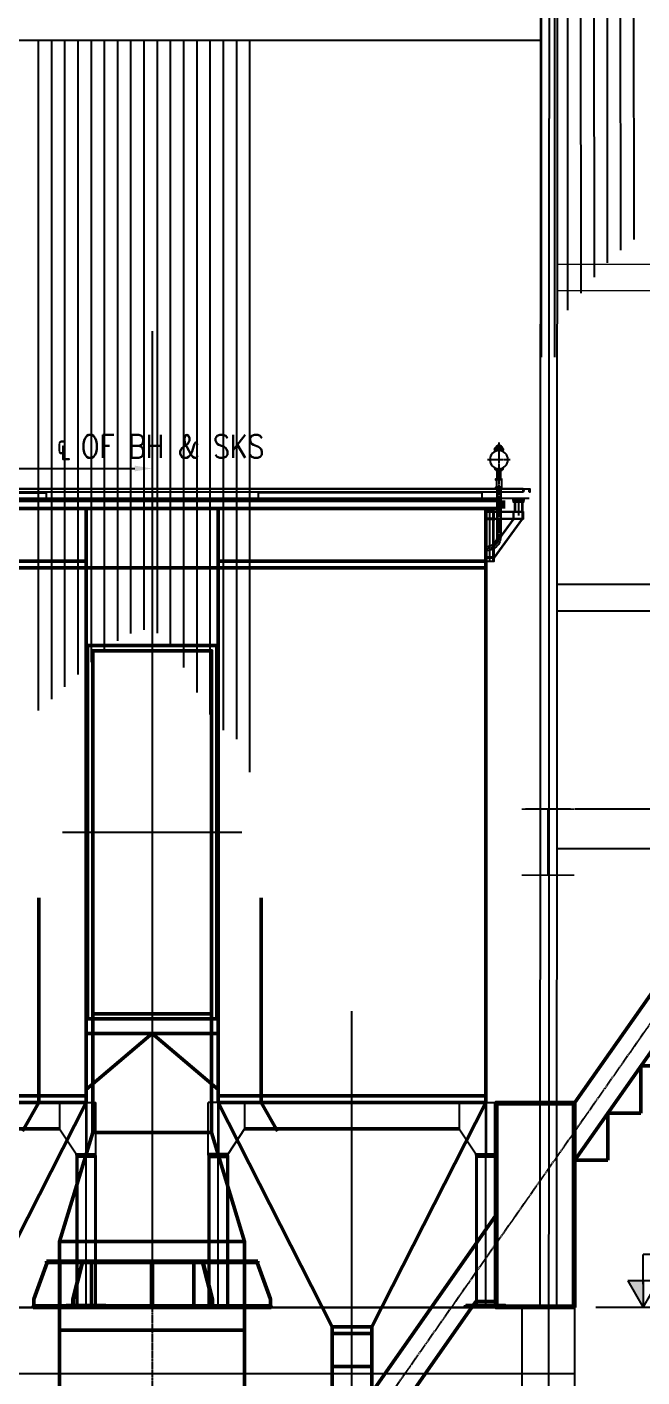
# Model space of a CAD drawing. Header units: millimetres. Extents: x -1263456 to 2767218, y -83310 to 50301.
# Drawn here: x 1088766 to 1098076, y -44784 to -24331 of the extents above; entities that cross this region are included whole.
import ezdxf

# ---------------------------------------------------------------- set-up
doc = ezdxf.new("R2010")
doc.units = ezdxf.units.MM
for name, pattern in [('AM_ISO02W050', [7.5, 6, -1.5]), ('AM_ISO08W050', [18, 12, -1.5, 3, -1.5]), ('AUSGEZOGEN', [0]), ('gen7', [13.75, 9.75, -1.5, 1, -1.5])]:
    doc.linetypes.add(name, pattern=pattern)
doc.layers.get('0').update_dxf_attribs({"color": 255, "lineweight": 50})
doc.layers.get('Defpoints').update_dxf_attribs({"linetype": 'AUSGEZOGEN'})
for name, color, linetype in [('2', 7, 'Continuous'), ('3', 11, 'Continuous'), ('4', 3, 'Continuous'), ('7', 4, 'gen7'), ('8', 1, 'Continuous')]:
    doc.layers.add(name, color=color, linetype=linetype)
for name, color, linetype, lineweight in [('AM_0', 7, 'Continuous', 50), ('AM_08', 1, 'Continuous', 5), ('AM_3', 6, 'AM_ISO02W050', 25), ('AM_4', 3, 'Continuous', 25), ('AM_5', 3, 'Continuous', 25), ('AM_6', 2, 'Continuous', 35), ('AM_7', 4, 'AM_ISO08W050', 25), ('AM_8', 1, 'Continuous', 25), ('Stahlbau-AM_8', 1, 'Continuous', 25)]:
    doc.layers.add(name, color=color, linetype=linetype, lineweight=lineweight)
doc.styles.add('ROMANS', font='romans.shx', dxfattribs={"width": 0.85})
doc.styles.get("Standard").update_dxf_attribs({"font": 'ISOCP.SHX', "width": 0.7})
doc.dimstyles.new('AM_ISO$0', dxfattribs={"dimtxt": 3.5, "dimasz": 3.5, "dimexe": 1, "dimexo": 1, "dimgap": 1.5, "dimtad": 1, "dimdsep": 46, "dimtxsty": 'Standard', "dimcen": 0, "dimclrd": 256, "dimclre": 256, "dimclrt": 2, "dimazin": 2, "dimtp": 0.1, "dimtm": 0.1, "dimtfac": 0.71, "dimtmove": 0, "dimatfit": 3, "dimfxl": 1, "dimlwd": -1, "dimlwe": -1, "dimarcsym": 1})

# ---------------------------------------------------------------- blocks, each defined once
blk = doc.blocks.new('grid a')
at = {"layer": 'AM_4'}
blk.add_hatch(color=256, dxfattribs=at).paths.add_polyline_path([(7.19, 0), (7.19, 4), (4.88, 4)])
for p, q in [((46.98, 8), (7.19, 8)), ((7.19, 3.5), (7.19, 8)), ((9.5, 4), (4.88, 4)), ((4.88, 4), (7.19, 0)), ((7.19, 4), (7.19, 0)), ((7.19, 0), (9.5, 4))]:
    blk.add_line(p, q, dxfattribs=at)
at = {"layer": 'AM_5'}
blk.add_line((9.5, 0), (0, 0), dxfattribs=at)
at = {"layer": 'AM_6', "color": 30}
blk.add_attdef('A', (8.6, 9.3), '', height=7, dxfattribs=at)
blk = doc.blocks.new('*D237')
at = {"layer": 'AM_5', "transparency": 16777216}
for p, q in [((1081660, -28608), (1081660, -31095)), ((1081922, -31020), (1090397, -31020)), ((1090660, -31084), (1090660, -31095))]:
    blk.add_line(p, q, dxfattribs=at)
for points in [[(1081922, -30976), (1081922, -31063), (1081660, -31020)], [(1090397, -30976), (1090397, -31063), (1090660, -31020)]]:
    blk.add_solid(points, dxfattribs=at)
at = {"layer": 'Defpoints', "color": 0, "transparency": 16777216}
for p in [(1081660, -28533, 0), (1090660, -31009), (1090660, -31020)]:
    blk.add_point(p, dxfattribs=at)
at = {"layer": 'AM_5', "color": 2, "transparency": 16777216, "insert": (1086160, -30776), "char_height": 262.5, "attachment_point": 5}
blk.add_mtext('9000', dxfattribs=at)
blk = doc.blocks.new('12050716')
at = {"layer": '2'}
for p, q in [((-66113, 44578), (-66663, 44578)), ((-66663, 43798), (-66663, 44578)), ((-66518, 44578), (-66518, 43798)), ((-66508, 44578), (-66518, 44578)), ((-66508, 44578), (-66508, 43798)), ((-66113, 44578), (-66113, 44178)), ((-66508, 44178), (-66518, 44178)), ((-66113, 44178), (-66363, 43798)), ((-66363, 43798), (-66663, 43798)), ((-66663, 43778), (-66663, 43798)), ((-66363, 43778), (-66663, 43778)), ((-66363, 43778), (-66363, 43798))]:
    blk.add_line(p, q, dxfattribs=at)
blk = doc.blocks.new('130007')
at = {"layer": '7'}
for p, q in [((-53713, 236640), (-53713, 236416)), ((-53277, 236520), (-53277, 235720))]:
    blk.add_line(p, q, dxfattribs=at)
at = {"layer": '8'}
for p, q in [((-53347, 236473), (-53787, 236473)), ((-53787, 236359), (-53787, 236473)), ((-53787, 236465), (-53347, 236465)), ((-53773, 236620), (-53773, 236473)), ((-53765, 236620), (-53765, 236473)), ((-53661, 236620), (-53661, 236473)), ((-53653, 236620), (-53653, 236473)), ((-53232, 236520), (-53337, 236520)), ((-53337, 236520), (-53337, 235720)), ((-53329, 235720), (-53329, 236520)), ((-53232, 236520), (-53217, 236505)), ((-53225, 236513), (-53225, 235727)), ((-53217, 235735), (-53217, 236505)), ((-53347, 236367), (-53787, 236367)), ((-53787, 236359), (-53347, 236359)), ((-53773, 236359), (-53347, 235768)), ((-53347, 235781), (-53763, 236359)), ((-53643, 236359), (-53347, 235949)), ((-53347, 235963), (-53633, 236359)), ((-53283, 235720), (-53337, 235720)), ((-53232, 235720), (-53283, 235720)), ((-53232, 235720), (-53217, 235735))]:
    blk.add_line(p, q, dxfattribs=at)
for points in [[(-53793, 236640), (-53633, 236640), (-53633, 236620), (-53793, 236620)], [(-53776, 236465), (-53768, 236465), (-53768, 236367), (-53776, 236367)], [(-53641, 236465), (-53633, 236465), (-53633, 236367), (-53641, 236367)], [(-53347, 236486), (-53337, 236486), (-53337, 236346), (-53347, 236346)], [(-53329, 236479), (-53225, 236479), (-53225, 236471), (-53329, 236471)], [(-53329, 236369), (-53225, 236369), (-53225, 236361), (-53329, 236361)], [(-53347, 235990), (-53337, 235990), (-53337, 235720), (-53347, 235720)], [(-53329, 235782), (-53225, 235782), (-53225, 235774), (-53329, 235774)]]:
    blk.add_lwpolyline(points, close=True, dxfattribs=at)
blk = doc.blocks.new('p')
at = {"layer": '2', "ltscale": 0.25}
for p, q in [((41690, 42929), (45080, 42929)), ((41690, 42829), (45080, 42829))]:
    blk.add_line(p, q, dxfattribs=at)
at = {"layer": '2'}
for p, q in [((41690, 42829), (41690, 42929)), ((41710, 42809), (41710, 42829)), ((45060, 42809), (45060, 42829)), ((45080, 42929), (45080, 42829))]:
    blk.add_line(p, q, dxfattribs=at)
at = {"layer": '3'}
for p, q in [((41730, 42809), (41730, 42829)), ((45040, 42809), (45040, 42829))]:
    blk.add_line(p, q, dxfattribs=at)
blk = doc.blocks.new('114451')
at = {"layer": '8'}
h = blk.add_hatch(dxfattribs=at)
h.set_pattern_fill('ANSI31', color=256, scale=0.049174, angle=45, style=0)
h.set_pattern_definition([(90, (-425643.42109, 126418.60732), (0.15612736722, 3e-17), [])])
h.paths.add_polyline_path([(-31773, 32381, 0.047643), (-31774, 32381), (-31781, 32374, 0.047643), (-31780, 32373)])
h = blk.add_hatch(dxfattribs=at)
h.set_pattern_fill('ANSI31', color=256, scale=0.049174, angle=45, style=0)
h.set_pattern_definition([(90, (-425643.42109, 126291.48051), (0.15612736722, 3e-17), [])])
h.paths.add_polyline_path([(-31773, 32253, 0.047643), (-31774, 32254), (-31781, 32247, 0.047643), (-31780, 32246)])
at = {"layer": '7', "ltscale": 0.5}
for p, q in [((-31824, 32934), (-31824, 31515)), ((-31994, 32675), (-31652, 32675))]:
    blk.add_line(p, q, dxfattribs=at)
blk.add_arc((-31634, 31515, 0), 190, 180, 270, dxfattribs=at)
at = {"layer": '8'}
for p, q in [((-31892, 32824), (-31892, 32834)), ((-31757, 32835), (-31891, 32835)), ((-31887, 32796), (-31887, 32816)), ((-31883, 32835), (-31883, 32844)), ((-31882, 32845), (-31882, 32847)), ((-31866, 32847), (-31882, 32847)), ((-31759, 32845), (-31882, 32845)), ((-31881, 32847), (-31881, 32854)), ((-31868, 32855), (-31880, 32855)), ((-31871, 32855), (-31871, 32865)), ((-31859, 32865), (-31871, 32865)), ((-31868, 32854), (-31868, 32847)), ((-31866, 32872), (-31866, 32865)), ((-31866, 32872), (-31788, 32872)), ((-31866, 32847), (-31866, 32845)), ((-31865, 32879), (-31865, 32872)), ((-31859, 32879), (-31865, 32879)), ((-31865, 32845), (-31865, 32845)), ((-31860, 32849), (-31859, 32849)), ((-31859, 32872), (-31859, 32879)), ((-31859, 32879), (-31789, 32879)), ((-31859, 32845), (-31859, 32872)), ((-31858, 32879), (-31858, 32881)), ((-31846, 32881), (-31858, 32881)), ((-31847, 32887), (-31857, 32887)), ((-31857, 32881), (-31857, 32886)), ((-31857, 32872), (-31857, 32879)), ((-31856, 32879), (-31856, 32872)), ((-31847, 32886), (-31847, 32881)), ((-31847, 32845), (-31847, 32845)), ((-31846, 32881), (-31846, 32879)), ((-31842, 32849), (-31843, 32849)), ((-31842, 32849), (-31830, 32849)), ((-31834, 32885), (-31833, 32898)), ((-31833, 32898), (-31833, 32900)), ((-31833, 32900), (-31815, 32900)), ((-31833, 32898), (-31815, 32898)), ((-31832, 32845), (-31832, 32847)), ((-31816, 32847), (-31832, 32847)), ((-31831, 32905), (-31831, 32905)), ((-31817, 32905), (-31831, 32905)), ((-31831, 32904), (-31830, 32904)), ((-31831, 32904), (-31831, 32900)), ((-31830, 32900), (-31830, 32904)), ((-31818, 32855), (-31830, 32855)), ((-31830, 32847), (-31830, 32854)), ((-31824, 32904), (-31823, 32904)), ((-31824, 32904), (-31824, 32900)), ((-31823, 32900), (-31823, 32904)), ((-31817, 32905), (-31817, 32905)), ((-31817, 32904), (-31817, 32904)), ((-31817, 32904), (-31817, 32900)), ((-31817, 32900), (-31817, 32904)), ((-31817, 32854), (-31817, 32847)), ((-31817, 32849), (-31805, 32849)), ((-31816, 32847), (-31816, 32845)), ((-31815, 32900), (-31815, 32898)), ((-31815, 32898), (-31814, 32885)), ((-31804, 32849), (-31805, 32849)), ((-31801, 32879), (-31801, 32881)), ((-31789, 32881), (-31801, 32881)), ((-31791, 32887), (-31800, 32887)), ((-31800, 32881), (-31800, 32886)), ((-31800, 32845), (-31800, 32845)), ((-31792, 32872), (-31792, 32879)), ((-31790, 32886), (-31790, 32881)), ((-31790, 32872), (-31790, 32879)), ((-31789, 32881), (-31789, 32879)), ((-31789, 32879), (-31789, 32872)), ((-31788, 32872), (-31788, 32845)), ((-31781, 32845), (-31781, 32847)), ((-31765, 32847), (-31781, 32847)), ((-31780, 32847), (-31780, 32854)), ((-31767, 32855), (-31779, 32855)), ((-31767, 32854), (-31767, 32847)), ((-31765, 32847), (-31765, 32845)), ((-31764, 32844), (-31764, 32835)), ((-31760, 32816), (-31760, 32796)), ((-31758, 32844), (-31758, 32835)), ((-31756, 32834), (-31756, 32824)), ((-31872, 32526), (-31873, 32527)), ((-31873, 32527), (-31873, 32516)), ((-31872, 32526), (-31776, 32526)), ((-31865, 32522), (-31865, 32526)), ((-31864, 32522), (-31783, 32522)), ((-31783, 32526), (-31783, 32522)), ((-31775, 32527), (-31776, 32526)), ((-31867, 32516), (-31867, 32518)), ((-31785, 32512), (-31862, 32512)), ((-31854, 32379), (-31854, 32512)), ((-31852, 32377), (-31854, 32379)), ((-31824, 32516), (-31824, 32518)), ((-31794, 32512), (-31794, 32379)), ((-31774, 32381), (-31781, 32374)), ((-31780, 32516), (-31780, 32518)), ((-31773, 32381), (-31780, 32373)), ((-31785, 32239), (-31862, 32239)), ((-31854, 32239), (-31854, 31515)), ((-31794, 32239), (-31794, 31515)), ((-31774, 32254), (-31781, 32247)), ((-31773, 32253), (-31780, 32246)), ((-31854, 31515), (-31794, 31515)), ((-31634, 31355, 0), (-31634, 31295, 0)), ((-31634, 31355, 0), (-31624, 31355)), ((-31634, 31295, 0), (-31624, 31295))]:
    blk.add_line(p, q, dxfattribs=at)
at = {"layer": '8', "ltscale": 0.5}
for p, q in [((-31863, 32387), (-31863, 32378)), ((-31863, 32387), (-31784, 32387)), ((-31863, 32378), (-31784, 32378)), ((-31863, 32377), (-31784, 32377)), ((-31863, 32377), (-31863, 32368)), ((-31863, 32368), (-31784, 32368)), ((-31862, 32389), (-31785, 32389)), ((-31862, 32389), (-31862, 32387)), ((-31862, 32378), (-31862, 32377)), ((-31862, 32368), (-31862, 32260)), ((-31794, 32379), (-31854, 32379)), ((-31795, 32377), (-31852, 32377)), ((-31794, 32379), (-31795, 32377)), ((-31785, 32389), (-31785, 32387)), ((-31785, 32378), (-31785, 32377)), ((-31785, 32368), (-31785, 32260)), ((-31784, 32387), (-31784, 32378)), ((-31784, 32377), (-31784, 32368)), ((-31863, 32260), (-31784, 32260)), ((-31863, 32251), (-31863, 32260)), ((-31863, 32251), (-31784, 32251)), ((-31863, 32241), (-31863, 32250)), ((-31863, 32250), (-31784, 32250)), ((-31863, 32241), (-31784, 32241)), ((-31862, 32251), (-31862, 32250)), ((-31862, 32241), (-31862, 32239)), ((-31785, 32251), (-31785, 32250)), ((-31785, 32241), (-31785, 32239)), ((-31784, 32251), (-31784, 32260)), ((-31784, 32241), (-31784, 32250))]:
    blk.add_line(p, q, dxfattribs=at)
at = {"layer": '8', "elevation": 0}
for points in [[(-31887, 32554), (-31887, 32546)], [(-31883, 32544), (-31883, 32527), (-31766, 32527), (-31766, 32543)], [(-31761, 32546), (-31761, 32554)]]:
    blk.add_lwpolyline(points, dxfattribs=at)
at = {"layer": '8'}
blk.add_circle((-31824, 32675), 137, dxfattribs=at)
at = {"layer": '8', "ltscale": 0.5}
for centre, radius in [((-31777, 32377), 7.21), ((-31777, 32377), 5.17), ((-31777, 32250), 7.21), ((-31777, 32250), 5.17)]:
    blk.add_circle(centre, radius, dxfattribs=at)
at = {"layer": '8'}
for centre, radius, start, end in [((-31891, 32834), 1, 90, 180), ((-31888, 32824), 4, 180, 244.0555), ((-31891, 32816), 4, 0, 64.0555), ((-31882, 32844), 1, 90, 180), ((-31880, 32854), 0.4, 90, 180), ((-31868, 32854), 0.4, 0, 90), ((-31854, 32835), 14.6, 111.9673, 138.3549), ((-31857, 32886), 0.3, 90, 180), ((-31847, 32886), 0.3, 0, 90), ((-31836, 32885), 2, 270, 355.6), ((-31832, 32897), 1, 90, 175.6), ((-31830, 32854), 0.4, 90, 180), ((-31818, 32854), 0.4, 0, 90), ((-31816, 32897), 1, 4.4, 90), ((-31812, 32885), 2, 184.4, 270), ((-31800, 32886), 0.3, 90, 180), ((-31791, 32886), 0.3, 0, 90), ((-31779, 32854), 0.4, 90, 180), ((-31767, 32854), 0.4, 0, 90), ((-31765, 32844), 1, 0, 90), ((-31756, 32816), 4, 115.9445, 180), ((-31759, 32844), 1, 0, 90), ((-31760, 32824), 4, 295.9445, 0), ((-31757, 32834), 1, 0, 90), ((-31824, 32675), 144, 244.0577, 295.9423), ((-31862, 32504), 17.6, 90, 106.5647), ((-31864, 32522), 0.5, 180, 270), ((-31785, 32504), 17.6, 73.4462, 90), ((-31783, 32522), 0.5, 270, 0), ((-31862, 32529), 17.6, 253.4462, 270), ((-31785, 32529), 17.6, 270, 286.5647), ((-31634, 31515, 0), 220, 180, 270), ((-31634, 31515, 0), 160, 180, 270)]:
    blk.add_arc(centre, radius, start, end, dxfattribs=at)
for points, knots in [([(-31847, 32883), (-31847, 32883), (-31846, 32883), (-31845, 32883), (-31842, 32883), (-31840, 32883), (-31838, 32883), (-31836, 32883), (-31833, 32883), (-31830, 32883), (-31827, 32883), (-31824, 32883), (-31821, 32883), (-31817, 32883), (-31814, 32883), (-31812, 32883), (-31809, 32883), (-31807, 32883), (-31805, 32883), (-31803, 32883), (-31802, 32883), (-31801, 32883), (-31800, 32883)], [0, 0, 0, 0, 0.017108, 0.099252, 0.14467, 0.190079, 0.239353, 0.288618, 0.340847, 0.393067, 0.44691, 0.500743, 0.554586, 0.608419, 0.660648, 0.712868, 0.762142, 0.811408, 0.856825, 0.902234, 0.957029, 1, 1, 1, 1]), ([(-31843, 32849), (-31844, 32848), (-31845, 32847), (-31847, 32846), (-31847, 32845)], [0, 0, 0, 0, 0.490233, 1, 1, 1, 1]), ([(-31846, 32880), (-31845, 32880), (-31844, 32880), (-31842, 32880), (-31839, 32880), (-31835, 32880), (-31832, 32880), (-31828, 32880), (-31824, 32880), (-31820, 32880), (-31816, 32880), (-31812, 32880), (-31809, 32880), (-31805, 32880), (-31803, 32880), (-31802, 32880), (-31802, 32880)], [0, 0, 0, 0, 0.027696, 0.102418, 0.177128, 0.255431, 0.33552, 0.416846, 0.498804, 0.580763, 0.662089, 0.742178, 0.82048, 0.895202, 0.969913, 1, 1, 1, 1]), ([(-31831, 32905), (-31831, 32905), (-31831, 32905), (-31831, 32904), (-31831, 32904)], [0, 0, 0, 0, 0.528552, 1, 1, 1, 1]), ([(-31830, 32904), (-31830, 32904), (-31829, 32905), (-31827, 32905), (-31826, 32905), (-31824, 32904), (-31824, 32904)], [0, 0, 0, 0, 0.214584, 0.43603, 0.764264, 1, 1, 1, 1]), ([(-31817, 32904), (-31817, 32904), (-31818, 32905), (-31820, 32905), (-31822, 32905), (-31823, 32904), (-31823, 32904)], [0, 0, 0, 0, 0.214584, 0.43603, 0.764264, 1, 1, 1, 1]), ([(-31823, 32904), (-31823, 32904), (-31822, 32905), (-31820, 32905), (-31819, 32905), (-31817, 32904), (-31817, 32904)], [0, 0, 0, 0, 0.214584, 0.43603, 0.764264, 1, 1, 1, 1]), ([(-31817, 32904), (-31817, 32904), (-31817, 32905), (-31817, 32905), (-31817, 32905), (-31817, 32905)], [0, 0, 0, 0, 0.42981, 0.873365, 1, 1, 1, 1]), ([(-31800, 32845), (-31801, 32846), (-31802, 32847), (-31803, 32848), (-31804, 32849)], [0, 0, 0, 0, 0.4899535, 1, 1, 1, 1]), ([(-31783, 32845), (-31783, 32845), (-31784, 32846), (-31785, 32847), (-31787, 32848), (-31788, 32849), (-31788, 32849)], [0, 0, 0, 0, 0.149037, 0.548371, 0.95947, 1, 1, 1, 1]), ([(-31867, 32518), (-31867, 32519), (-31867, 32520), (-31867, 32521), (-31867, 32521), (-31867, 32521), (-31867, 32521), (-31867, 32521)], [0, 0, 0, 0, 0.242804, 0.490105, 0.744526, 0.999878, 1, 1, 1, 1]), ([(-31824, 32518), (-31825, 32518), (-31826, 32519), (-31830, 32520), (-31841, 32521), (-31846, 32521), (-31851, 32521), (-31856, 32521), (-31860, 32520), (-31864, 32519), (-31866, 32519), (-31867, 32518)], [0, 0, 0, 0, 0.0749829, 0.1500143, 0.3035697, 0.4330134, 0.5624817, 0.6936302, 0.8246773, 0.9119338, 1, 1, 1, 1]), ([(-31780, 32518), (-31781, 32518), (-31783, 32519), (-31787, 32520), (-31791, 32521), (-31797, 32521), (-31801, 32521), (-31806, 32521), (-31817, 32520), (-31821, 32519), (-31823, 32519), (-31824, 32518)], [0, 0, 0, 0, 0.074983, 0.150014, 0.30357, 0.433013, 0.562482, 0.69363, 0.824677, 0.911934, 1, 1, 1, 1]), ([(-31780, 32521), (-31780, 32521), (-31780, 32521), (-31780, 32521), (-31780, 32520), (-31780, 32520), (-31780, 32519), (-31780, 32518)], [0, 0, 0, 0, 0.000016, 0.402604, 0.606463, 0.810161, 1, 1, 1, 1]), ([(-31867, 32516), (-31866, 32515), (-31864, 32514), (-31861, 32513), (-31856, 32513), (-31851, 32513), (-31846, 32513), (-31841, 32513), (-31831, 32513), (-31827, 32514), (-31825, 32515), (-31824, 32516)], [0, 0, 0, 0, 0.074983, 0.150014, 0.30357, 0.433013, 0.562482, 0.69363, 0.824677, 0.911934, 1, 1, 1, 1]), ([(-31867, 32513), (-31867, 32513), (-31867, 32513), (-31867, 32513), (-31867, 32513), (-31867, 32514), (-31867, 32515), (-31867, 32516)], [0, 0, 0, 0, 0.0000161, 0.4026035, 0.6064626, 0.8101612, 1, 1, 1, 1]), ([(-31824, 32516), (-31823, 32515), (-31821, 32514), (-31817, 32513), (-31813, 32513), (-31802, 32513), (-31797, 32513), (-31792, 32513), (-31787, 32513), (-31784, 32514), (-31781, 32515), (-31780, 32516)], [0, 0, 0, 0, 0.074983, 0.150014, 0.30357, 0.433013, 0.562482, 0.69363, 0.824677, 0.911934, 1, 1, 1, 1]), ([(-31780, 32516), (-31780, 32515), (-31780, 32514), (-31780, 32513), (-31780, 32513), (-31780, 32513), (-31780, 32513), (-31780, 32513)], [0, 0, 0, 0, 0.2428036, 0.4901051, 0.7445263, 0.9998776, 1, 1, 1, 1])]:
    blk.add_open_spline(points, degree=3, knots=knots, dxfattribs=at)
blk = doc.blocks.new('A$C6376d8b6')
for p, q in [((13145, 17183), (2305, 17183)), ((13195, 17183), (13195, 17063)), ((13145, 17063), (2305, 17063)), ((6875, 17063), (6875, 8063)), ((8875, 17063), (8875, 8063)), ((12925, 17063), (12925, 8063)), ((6875, 16263), (2825, 16263)), ((12925, 16163), (2825, 16163)), ((12925, 16263), (8875, 16263)), ((6160, 11163), (6160, 8063)), ((9525, 11163), (9525, 8063)), ((6875, 8263), (7875, 9109)), ((6875, 9109), (8875, 9109)), ((8875, 8263), (7875, 9109)), ((6875, 8163), (2825, 8163)), ((6875, 8063), (2825, 8063)), ((6875, 8063), (5150, 4663)), ((6160, 8063), (5913, 7628)), ((12925, 8163), (8875, 8163)), ((12925, 8063), (8875, 8063)), ((8875, 8063), (10600, 4663)), ((9525, 8063), (9772, 7628)), ((12925, 8063), (11200, 4663)), ((3225, 7663), (6475, 7663)), ((12525, 7663), (9275, 7663)), ((11200, 4663), (10600, 4663)), ((10600, 4563), (10600, 4663)), ((11200, 4563), (10600, 4563)), ((10600, 4563), (10600, 4063)), ((11200, 4563), (11200, 4663)), ((11200, 4563), (11200, 4063)), ((11200, 4063), (10600, 4063)), ((10600, 4063), (10600, 3008)), ((11200, 4063), (11200, 3008))]:
    blk.add_line(p, q)
for points in [[(6895, 9329), (6895, 14989), (8855, 14989), (8855, 9329)], [(6975, 9409), (6975, 14909), (8775, 14909), (8775, 9409)]]:
    blk.add_lwpolyline(points, close=True)
at = {"layer": '2'}
for points in [[(6795, 17203), (6955, 17203), (6955, 17213), (6795, 17213), (6795, 17183), (6955, 17183), (6955, 17203)], [(8955, 17203), (8795, 17203), (8795, 17213), (8955, 17213), (8955, 17183), (8795, 17183), (8795, 17203)], [(13501, 17203), (13341, 17203), (13341, 17213), (13501, 17213), (13501, 17183), (13341, 17183), (13341, 17203)]]:
    blk.add_lwpolyline(points, dxfattribs=at)
at = {"layer": '3', "ltscale": 0.5}
for p, q in [((13491, 17363), (2259, 17363)), ((13491, 17357), (2259, 17357)), ((13491, 17313), (2259, 17313))]:
    blk.add_line(p, q, dxfattribs=at)
at = {"layer": '3'}
blk.add_line((13591, 17313), (13589, 17313), dxfattribs=at)
at = {"layer": '3', "lineweight": -3}
blk.add_lwpolyline([(13509, 17357, 0.391021), (13501, 17349), (13498, 17317, -0.391021), (13493, 17313), (13491, 17313), (13491, 17363), (13591, 17363), (13591, 17313), (13589, 17313, -0.391021), (13584, 17317), (13581, 17349, 0.391021), (13573, 17357)], format="xyb", close=True, dxfattribs=at)
at = {"layer": '4', "ltscale": 0.5}
blk.add_line((13581, 17213), (2119, 17213), dxfattribs=at)
at = {"layer": '4', "lineweight": -3, "elevation": 0}
for points in [[(7200, 4959), (7200, 4979), (6550, 4979), (6550, 4959)], [(9200, 4959), (9200, 4979), (8550, 4979), (8550, 4959)], [(13250, 4959), (13250, 4979), (12600, 4979), (12600, 4959)]]:
    blk.add_lwpolyline(points, dxfattribs=at)
at = {"layer": '7'}
for p, q in [((7875, 19749), (7875, 4959, 0)), ((6519, 12159), (9231, 12159)), ((10900, 1027), (10900, 9450))]:
    blk.add_line(p, q, dxfattribs=at)
at = {"layer": '7', "lineweight": -3, "ltscale": 0.25}
for p, q in [((6875, 4959, 0), (6875, 8093)), ((8875, 4959, 0), (8875, 8093)), ((12925, 4959, 0), (12925, 8093))]:
    blk.add_line(p, q, dxfattribs=at)
at = {"layer": '8', "ltscale": 0.5}
for p, q in [((6725, 7263), (6725, 4999, 0)), ((7025, 7263), (6725, 7263)), ((7025, 7238, 0), (6725, 7238, 0)), ((6743, 7238, 0), (6743, 4999, 0)), ((7007, 7238, 0), (7007, 4999, 0)), ((7025, 7263), (7025, 4999, 0)), ((8725, 7263), (8725, 4999, 0)), ((8725, 7263), (9025, 7263)), ((8725, 7238, 0), (9025, 7238, 0)), ((8743, 7238, 0), (8743, 4999, 0)), ((9007, 7238, 0), (9007, 4999, 0)), ((9025, 7263), (9025, 4999, 0)), ((12775, 7263), (12775, 4999, 0)), ((13075, 7263), (12775, 7263)), ((13075, 7238, 0), (12775, 7238, 0)), ((12793, 7238, 0), (12793, 4999, 0)), ((13057, 7238, 0), (13057, 4999, 0)), ((13075, 7263), (13075, 4999, 0)), ((7175, 4979, 0), (6575, 4979, 0)), ((9175, 4979, 0), (8575, 4979, 0)), ((13225, 4979, 0), (12625, 4979, 0))]:
    blk.add_line(p, q, dxfattribs=at)
at = {"layer": '8', "ltscale": 0.5, "elevation": 0}
for points in [[(6575, 4999), (6575, 4979), (7175, 4979), (7175, 4999)], [(9175, 4999), (9175, 4979), (8575, 4979), (8575, 4999)], [(12625, 4999), (12625, 4979), (13225, 4979), (13225, 4999)]]:
    blk.add_lwpolyline(points, close=True, dxfattribs=at)
at = {"layer": 'AM_8'}
blk.add_line((14067, 4959, 0), (1683, 4959, 0), dxfattribs=at)
at = {"xscale": -1}
for name, p in [('114451', (-18699, -14872)), ('p', (54560, -25626)), ('130007', (-40292, -219457)), ('12050716', (-59638, -36514)), ('12050716', (-53588, -36514))]:
    blk.add_blockref(name, p, dxfattribs=at)
for name, p in [('p', (-38810, -25626)), ('12050716', (75388, -36514))]:
    blk.add_blockref(name, p)
blk = doc.blocks.new('GS-1')
at = {"layer": 'AM_0'}
for p, q in [((-1888, -778), (-1888, -798)), ((1312, -778, 0), (-1888, -778)), ((1312, -798, 0), (-1888, -798)), ((-1202, -1353, 0), (-1061, -798, 0)), ((-1194, -1353, 0), (-1052, -798, 0)), ((-918, -813, 0), (-928, -798, 0)), ((-918, -1438, 0), (-918, -813, 0)), ((-295, -1453, 0), (-295, -798, 0)), ((-280, -1453, 0), (-280, -798, 0)), ((630, -813, 0), (641, -798, 0)), ((630, -1438, 0), (630, -813, 0)), ((906, -1353, 0), (765, -798, 0)), ((915, -1353, 0), (773, -798, 0)), ((1312, -778), (1312, -798)), ((-1202, -1453, 0), (-1202, -1353, 0)), ((-1194, -1453, 0), (-1194, -1353, 0)), ((-295, -1353, 0), (-280, -1353, 0)), ((906, -1453, 0), (906, -1353, 0)), ((915, -1453, 0), (915, -1353, 0)), ((-2088, -1453), (1512, -1453, 0)), ((-2088, -1453), (-2088, -1478)), ((-2088, -1478), (1512, -1478, 0)), ((-928, -1453, 0), (-918, -1438, 0)), ((641, -1453, 0), (630, -1438, 0)), ((1512, -1453), (1512, -1478))]:
    blk.add_line(p, q, dxfattribs=at)
for points in [[(-1688, -813), (-1703, -798), (-1878, -798), (-2078, -1353), (-2078, -1453), (-1703, -1453), (-1688, -1438), (-1688, -813)], [(1112, -813), (1127, -798), (1302, -798), (1502, -1353), (1502, -1453), (1127, -1453), (1112, -1438), (1112, -813)]]:
    blk.add_lwpolyline(points, dxfattribs=at)
for points in [[(-1878, -798), (-1885, -798), (-1880, -803)], [(-295, -798, 0), (-302, -798, 0), (-295, -805, 0)], [(-280, -798, 0), (-280, -805, 0), (-273, -798, 0)], [(1302, -798), (1309, -798), (1304, -803)], [(-2078, -1453), (-2078, -1446), (-2085, -1453)], [(-295, -1453, 0), (-295, -1446, 0), (-302, -1453, 0)], [(-280, -1453, 0), (-273, -1453, 0), (-280, -1446, 0)], [(1502, -1453), (1502, -1446), (1509, -1453)]]:
    blk.add_solid(points, dxfattribs=at)
at = {"layer": 'AM_3'}
for p, q in [((-926, -813, 0), (-937, -798, 0)), ((-926, -1438, 0), (-926, -813, 0)), ((-926, -813, 0), (-918, -813, 0)), ((639, -813, 0), (631, -813, 0)), ((639, -813, 0), (650, -798, 0)), ((639, -1438, 0), (639, -813, 0)), ((-937, -1453, 0), (-926, -1438, 0)), ((-918, -1438, 0), (-926, -1438, 0)), ((631, -1438, 0), (639, -1438, 0)), ((650, -1453, 0), (639, -1438, 0))]:
    blk.add_line(p, q, dxfattribs=at)
blk = doc.blocks.new('21112')
at = {"layer": 'AM_0'}
for p, q in [((1089759.9, -34442.7, 4.7), (1089759.9, -41742.7, 4.7)), ((1091559.9, -34442.7, 4.7), (1091559.9, -41742.7, 4.7)), ((1089759.9, -41742.7, 4.7), (1089259.9, -43392.7, 4.6)), ((1089759.9, -41742.7, 4.7), (1091559.9, -41742.7, 4.7)), ((1091559.9, -41742.7, 4.7), (1092059.9, -43392.7, 4.6)), ((1089259.9, -47396.7, 1.9), (1089259.9, -43392.7, 4.6)), ((1092059.9, -43392.7, 4.6), (1089259.9, -43392.7, 4.6)), ((1092059.9, -47396.7, 4.4), (1092059.9, -43392.7, 4.6)), ((1092059.9, -44736.8, 4.6), (1089259.9, -44736.8, 4.6))]:
    blk.add_line(p, q, dxfattribs=at)
at = {"layer": 'AM_0', "xscale": -1}
blk.add_blockref('GS-1', (1090372.1, -42914.7, 4.6), dxfattribs=at)
blk = doc.blocks.new('wew1333')
at = {"layer": 'AM_8'}
for p, q in [((344617, 123397, 0), (344617, 109993, 0)), ((344817, 123397, 0), (344817, 109993, 0)), ((345017, 123397, 0), (345017, 110704, 0)), ((345207, 123407, 0), (345217, 110966, 0)), ((345407, 123407, 0), (345417, 111208, 0)), ((345607, 123407, 0), (345617, 111425, 0)), ((345807, 123407, 0), (345817, 111616, 0)), ((346007, 123407, 0), (346017, 111778, 0)), ((352017, 123397, 0), (352017, 113243, -10)), ((352217, 123397, 0), (352217, 113415, -10)), ((352417, 123397, 0), (352417, 113598, -10)), ((352617, 123397, 0), (352617, 113787, -10)), ((352817, 123397, 0), (352817, 113973, -10)), ((353017, 123397, 0), (353017, 114146, -10)), ((353217, 123397, 0), (353217, 114297, -10)), ((353417, 123397, 0), (353417, 114409, -10)), ((353617, 123397, 0), (353617, 114461, -10)), ((353817, 123397, 0), (353817, 114414, -10)), ((354017, 123397, 0), (354017, 114220, -10)), ((354217, 123397, 0), (354217, 113891, -10)), ((354417, 123397, 0), (354417, 113512, -10)), ((354617, 123397, 0), (354617, 113181, -10)), ((354817, 123397, 0), (354817, 112944, -10)), ((355017, 123397, 0), (355017, 112807, -10)), ((355217, 123397, 0), (355217, 112306, -10))]:
    blk.add_line(p, q, dxfattribs=at)

msp = doc.modelspace()

# ---------------------------------------------------------------- linework, layer by layer
at = {"layer": 'AM_08'}
for p, q in [((1108934.9, -27929.7), (1096784.9, -27929.7)), ((1108934.9, -28329.7), (1096784.9, -28329.7))]:
    msp.add_line(p, q, dxfattribs=at)
at = {"layer": 'AM_4', "elevation": 2}
msp.add_lwpolyline([(1096992.7, -36179.7), (1096992.7, -36179.7), (1096311.2, -36179.7)], dxfattribs=at)
at = {"layer": 'AM_7', "ltscale": 0.7}
msp.add_line((1096659.9, -70529.7), (1096676.6, -14579.8, 14180779.6), dxfattribs=at)
at = {"layer": 'AM_7'}
msp.add_line((1090659.9, -32397.6), (1090659.9, -49878), dxfattribs=at)
at = {"layer": 'AM_8'}
for p, q in [((1096534.9, -43729.7, 2658439.4), (1096551.6, -14579.8, -3.5)), ((1096784.9, -43729.7, 2658439.4), (1096801.6, -14579.8, -3.5)), ((1079045.6, -24529.7, 0), (1096534.9, -24529.7, 0)), ((1108934.9, -32779.7), (1096784.9, -32779.7)), ((1108934.9, -33179.7), (1096784.9, -33179.7)), ((1081259.9, -43729.7, 1.4), (1097059.9, -43729.7, -0.2)), ((1096259.9, -70529.7, 5.6), (1096259.9, -43729.7)), ((1097059.9, -70529.7, 5.6), (1097059.9, -43729.7)), ((1081160, -44729.7, 1.4), (1097059.9, -44729.7, -0.2))]:
    msp.add_line(p, q, dxfattribs=at)
at = {"layer": 'AM_8', "const_width": 25}
for points, elevation in [([(1096251.9, -36179.7), (1097051.9, -36179.7)], 2), ([(1096651.9, -36178.2), (1096651.9, -37178.2)], -1.3), ([(1096251.9, -37179.7), (1097051.9, -37179.7)], 2), ([(1096259.9, -43731.3), (1097059.9, -43731.3)], 3.1), ([(1096659.9, -43729.7), (1096659.9, -44729.7)], -0.2), ([(1096259.9, -44731.3), (1097059.9, -44731.3)], 3.1)]:
    msp.add_lwpolyline(points, dxfattribs=dict(at, elevation=elevation))
at = {"layer": 'Stahlbau-AM_8'}
for p, q in [((1105334.9, -36179.7, -0.2), (1097059.9, -36179.7, 2.1)), ((1105334.9, -36779.7, -0.2), (1096784.9, -36779.7, 2.1))]:
    msp.add_line(p, q, dxfattribs=at)

# ---------------------------------------------------------------- block references
at = {"layer": 'AM_0'}
for name, p in [('wew1333', (751933.6, -139327.1, 0)), ('A$C6376d8b6', (1082784.9, -48689.2, 0.1))]:
    msp.add_blockref(name, p, dxfattribs=at)
at = {"layer": 'AM_0', "xscale": 99.99998750002123, "yscale": 99.99998750025406, "zscale": 99.99998750005713}
msp.add_blockref('grid a', (1097375.3, -43729.7, 1.4), dxfattribs=at).add_auto_attribs({'A': '+26.800m'})

# ---------------------------------------------------------------- texts
at = {"layer": 'AM_6', "color": 2, "insert": (1092360.3, -30510.3, 1.6), "char_height": 350, "attachment_point": 3, "style": 'ROMANS'}
msp.add_mtext_dynamic_manual_height_columns('℄ OF BH & SKS', width=5279.493, gutter_width=1750, heights=[0], dxfattribs=at)

# ---------------------------------------------------------------- dimensions: what is measured, and where the dimension line sits
at = {"layer": 'AM_5'}
dim = msp.add_linear_dim(base=(1090659.9, -31019.5), p1=(1081659.9, -28533.5, 0.3), p2=(1090659.9, -31009.3), angle=360, dimstyle='AM_ISO$0', override={"dimscale": 75, "dimdec": 0, "dimpost": '', "dimadec": 2}, dxfattribs=at)
dim.commit()
dim.dimension.update_dxf_attribs({"geometry": '*D237', "text_midpoint": (1086159.9, -30775.8)})

# ---------------------------------------------------------------- next in the draw order: block references
at = {"layer": 'AM_0'}
msp.add_blockref('21112', (0, 663, -4.6), dxfattribs=at)

# ---------------------------------------------------------------- next in the draw order: linework, layer by layer
for p, q in [((1097059.9, -40626.9, 0.1), (1102209.5, -33272.5, 0.1)), ((1097059.9, -41498.6, 0.1), (1102709.5, -33430.1, 0.1)), ((1098059.9, -40784.5, -0.1), (1098059.9, -40070.4, -0.1)), ((1098059.9, -40070.4, -0.2), (1098559.9, -40070.4, -0.2)), ((1097559.9, -41498.6), (1097559.9, -40784.5)), ((1097559.9, -40784.5, -0.1), (1098059.9, -40784.5, -0.1)), ((1097059.9, -41498.6), (1097559.9, -41498.6)), ((1089409.5, -51552.8, 0.1), (1095859.9, -42340.6, 0.1)), ((1089909.5, -51710.4, 0.1), (1095559.9, -43640.8, 0.1)), ((1095559.9, -43640.8, 0.1), (1095879.9, -43640.8))]:
    msp.add_line(p, q, dxfattribs=at)
for points in [[(1097059.9, -43729.7), (1095859.9, -43729.7), (1095859.9, -40626.1), (1097059.9, -40626.1)], [(1097039.9, -43709.7), (1095879.9, -43709.7), (1095879.9, -40646.1), (1097039.9, -40646.1)]]:
    msp.add_lwpolyline(points, close=True, dxfattribs=at)
at = {"layer": 'AM_7'}
msp.add_line((1089659.5, -51631.6, 0.1), (1102459.5, -33351.3, 0.1), dxfattribs=at)

# ---------------------------------------------------------------- next in the draw order: block references
at = {"layer": 'AM_0'}
msp.add_blockref('wew1333', (736917.7, -147927.1, 0), dxfattribs=at)

doc.saveas('drawing.dxf')
